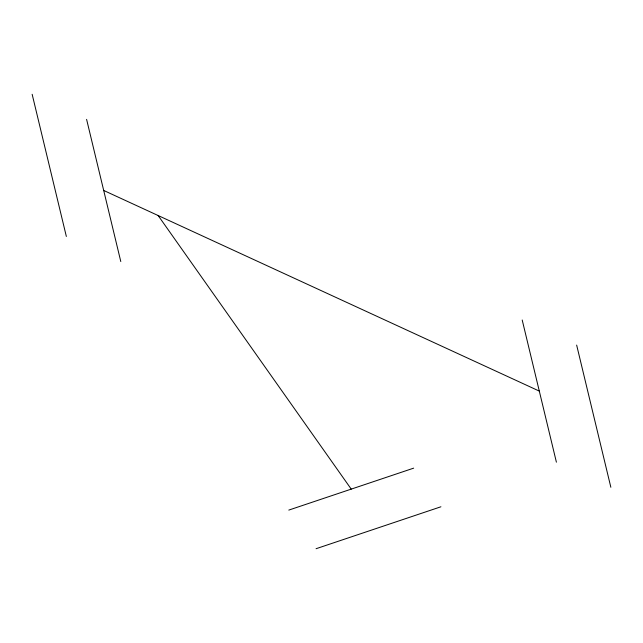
<?xml version="1.0" encoding="UTF-8"?>
<svg xmlns="http://www.w3.org/2000/svg" width="643" height="643" viewBox="0 0 643 643"><rect width="100%" height="100%" fill="white"/><g stroke="black" fill="none" stroke-linecap="round" stroke-linejoin="round"><path stroke-width="0.96" d="M288.803 510.092L413.666 468.152M316.059 548.72L440.921 506.78M103.7 190.457L539.3 391.097M158.146 215.534L351.231 489.122M576.65 345.09L610.85 487.273M522.204 320.005L556.404 462.188M86.596 119.357L120.796 261.548M32.15 94.28L66.35 236.463"/></g></svg>
